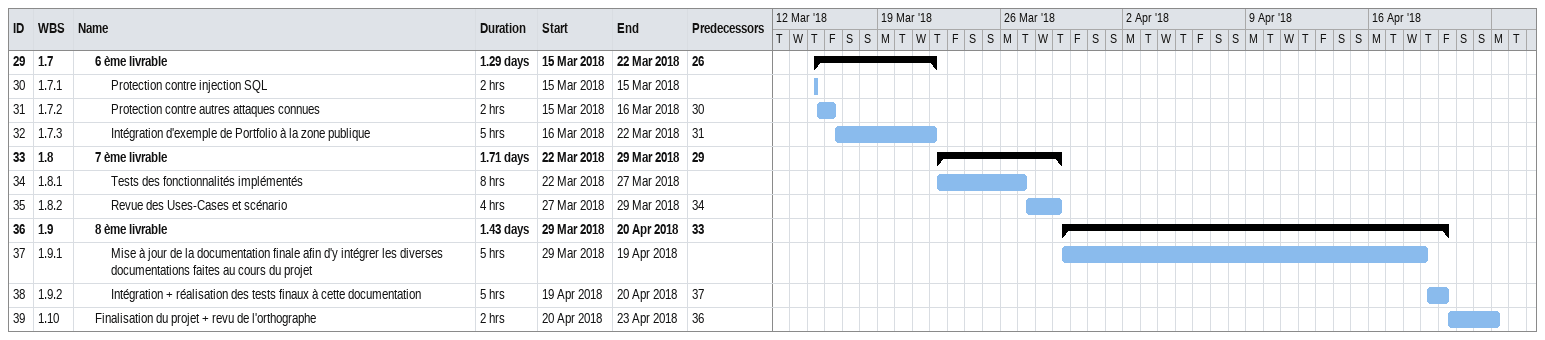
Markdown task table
| ID | WBS | Task | Duration | Start | Finish | Predecessors |
|---|---|---|---|---|---|---|
| 29 | 1.7 | **6 ème livrable** | 1.29d | 2018-03-15 | 2018-03-22 | 26 |
| 30 | 1.7.1 | Protection contre injection SQL | 2h | 2018-03-15 | 2018-03-15 |  |
| 31 | 1.7.2 | Protection contre autres attaques connues | 2h | 2018-03-15 | 2018-03-16 | 30 |
| 32 | 1.7.3 | Intégration d'exemple de Portfolio à la zone publique | 5h | 2018-03-16 | 2018-03-22 | 31 |
| 33 | 1.8 | **7 ème livrable** | 1.71d | 2018-03-22 | 2018-03-29 | 29 |
| 34 | 1.8.1 | Tests des fonctionnalités implémentés | 8h | 2018-03-22 | 2018-03-27 |  |
| 35 | 1.8.2 | Revue des Uses-Cases et scénario | 4h | 2018-03-27 | 2018-03-29 | 34 |
| 36 | 1.9 | **8 ème livrable** | 1.43d | 2018-03-29 | 2018-04-20 | 33 |
| 37 | 1.9.1 | Mise à jour de la documentation finale afin d'y intégrer les diverses documentations faites au cours du projet | 5h | 2018-03-29 | 2018-04-19 |  |
| 38 | 1.9.2 | Intégration + réalisation des tests finaux à cette documentation | 5h | 2018-04-19 | 2018-04-20 | 37 |
| 39 | 1.10 | Finalisation du projet + revu de l'orthographe | 2h | 2018-04-20 | 2018-04-23 | 36 |
